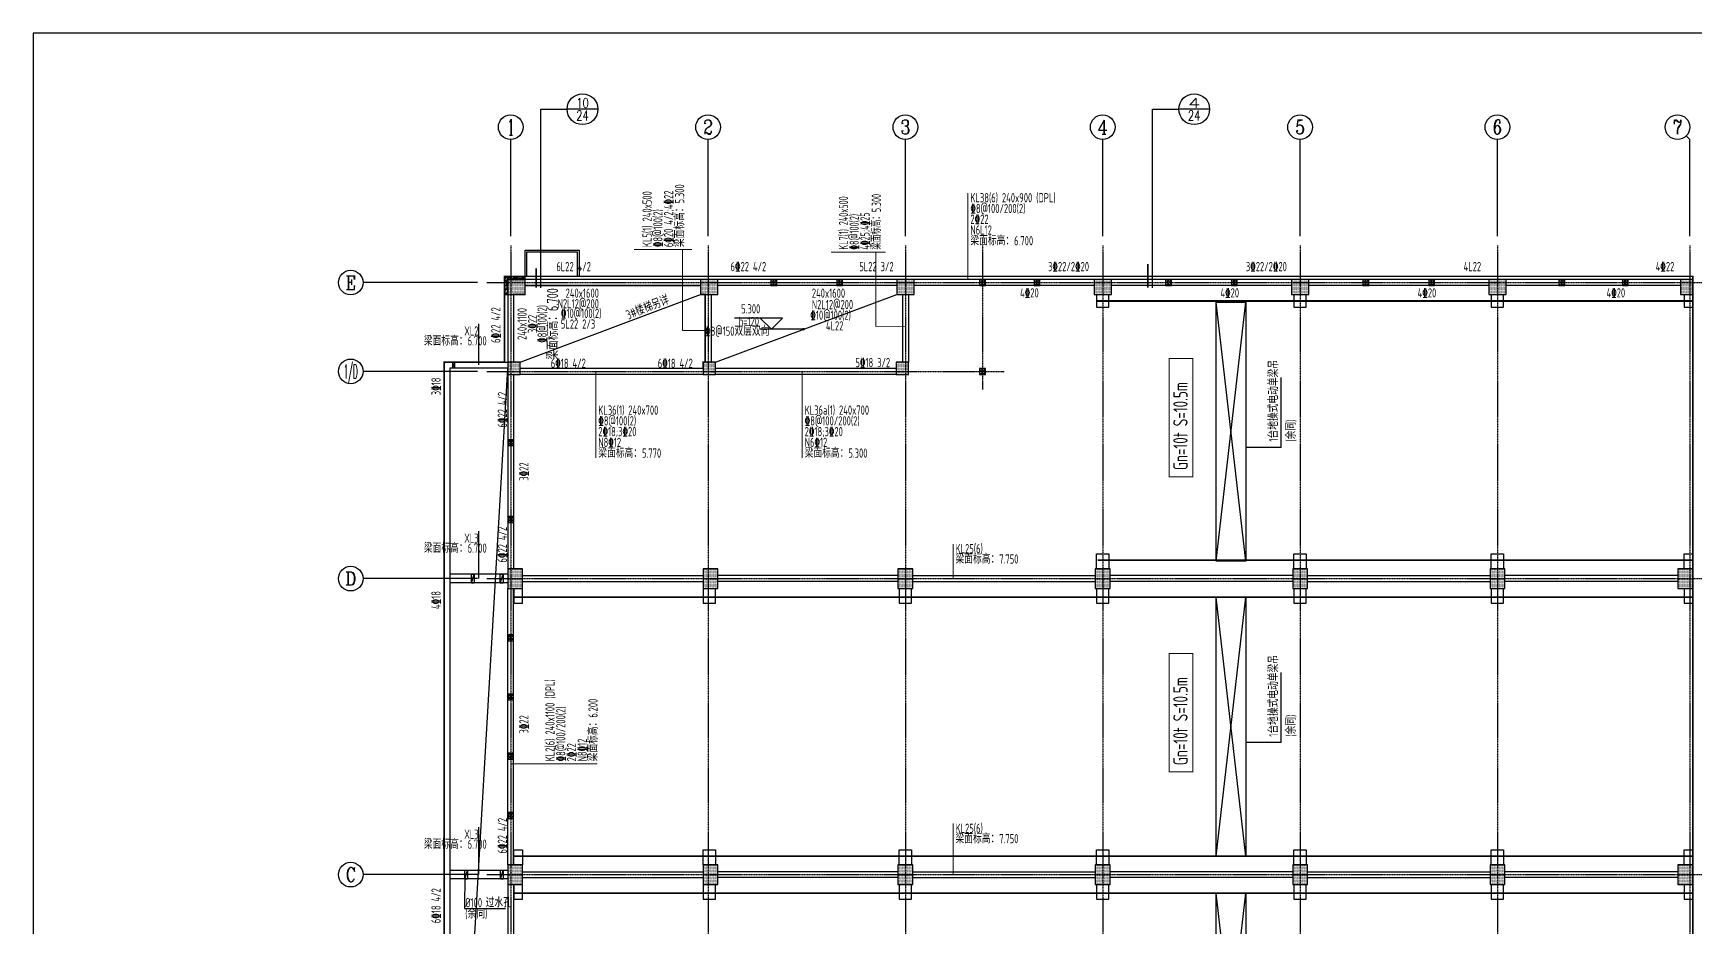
# Model space of a CAD drawing. Extents: x 254514 to 862351, y -189244 to 655075.
# Drawn here: x 254514 to 321870, y 28509 to 64728 of the extents above; entities that cross this region are included whole.
import ezdxf
from ezdxf.enums import TextEntityAlignment as Align

# ---------------------------------------------------------------- set-up
doc = ezdxf.new("R2010")
doc.units = 0
doc.header["$LTSCALE"] = 10
for name, pattern in [('CENTER', [2, 1.25, -0.25, 0.25, -0.25]), ('CENTER2', [1.125, 0.75, -0.125, 0.125, -0.125]), ('DASHED2', [0.375, 0.25, -0.125])]:
    doc.linetypes.add(name, pattern=pattern)
doc.layers.get('0').update_dxf_attribs({"linetype": 'CONTINUOUS'})
for name, color, linetype in [('1-牛腿', 6, 'CONTINUOUS'), ('AXIS_TEXT', 7, 'CONTINUOUS'), ('结-板', 30, 'CONTINUOUS'), ('结-板-标注', 2, 'CONTINUOUS'), ('结-构造柱', 2, 'CONTINUOUS'), ('结-柱', 2, 'CONTINUOUS'), ('结-柱-填充', 1, 'CONTINUOUS'), ('结-标注', 3, 'CONTINUOUS'), ('结-梁', 4, 'DASHED2'), ('结-梁-X编号', 81, 'CONTINUOUS'), ('结-梁-X钢筋', 80, 'CONTINUOUS'), ('结-梁-Y编号', 201, 'CONTINUOUS'), ('结-梁-Y钢筋', 200, 'CONTINUOUS'), ('结-轴网', 10, 'CENTER2'), ('结-轴网-标注', 14, 'CONTINUOUS')]:
    doc.layers.add(name, color=color, linetype=linetype)
doc.layers.add('结-隐线', color=59, linetype='CONTINUOUS', plot=False)
doc.styles.add('_TCH_AXIS', font='COMPLEX', dxfattribs={"bigfont": 'GBCBIG'})
doc.styles.add('_TCH_LABEL', font='COMPLEX', dxfattribs={"bigfont": 'GBCBIG'})
doc.styles.add('BW_Rein', font='tssdeng.shx', dxfattribs={"width": 0.7, "bigfont": 'hztxt-tsz.shx'})
doc.styles.add('COMPLEX', font='COMPLEX')
doc.styles.add('TSSD_Norm', font='Tssdeng.shx', dxfattribs={"bigfont": 'hztxt.shx'})
doc.styles.add('TSSD_Rein', font='tssdeng.shx', dxfattribs={"width": 0.7, "bigfont": 'hztxt.shx'})

# ---------------------------------------------------------------- blocks, each defined once
blk = doc.blocks.new('QZF-HY-CJ-01C')
at = {"layer": '结-柱-填充'}
h = blk.add_hatch(dxfattribs=at)
h.set_pattern_fill('DOTS', color=0, scale=15)
h.set_pattern_definition([(0, (-281940.426, 29198.676), (11.90625, 23.8125), [0, -23.8125])])
h.paths.add_polyline_path([(580, 48120), (-120, 48120), (-120, 47520), (580, 47520)])
h = blk.add_hatch(dxfattribs=at)
h.set_pattern_fill('DOTS', color=0, scale=15)
h.set_pattern_definition([(0, (-274120.426, 29198.676), (11.90625, 23.8125), [0, -23.8125])])
h.paths.add_polyline_path([(8400, 48120), (7700, 48120), (7700, 47520), (8400, 47520)])
h = blk.add_hatch(dxfattribs=at)
h.set_pattern_fill('DOTS', color=0, scale=15)
h.set_pattern_definition([(0, (-266170.426, 29198.676), (11.90625, 23.8125), [0, -23.8125])])
h.paths.add_polyline_path([(16350, 48120), (15650, 48120), (15650, 47520), (16350, 47520)])
h = blk.add_hatch(dxfattribs=at)
h.set_pattern_fill('DOTS', color=0, scale=15)
h.set_pattern_definition([(0, (-258170.426, 29198.676), (11.90625, 23.8125), [0, -23.8125])])
h.paths.add_polyline_path([(24350, 48120), (23650, 48120), (23650, 47520), (24350, 47520)])
h = blk.add_hatch(dxfattribs=at)
h.set_pattern_fill('DOTS', color=0, scale=15)
h.set_pattern_definition([(0, (-250170.426, 29198.676), (11.90625, 23.8125), [0, -23.8125])])
h.paths.add_polyline_path([(32350, 48120), (31650, 48120), (31650, 47520), (32350, 47520)])
h = blk.add_hatch(dxfattribs=at)
h.set_pattern_fill('DOTS', color=0, scale=15)
h.set_pattern_definition([(0, (-242170.426, 29198.676), (11.90625, 23.8125), [0, -23.8125])])
h.paths.add_polyline_path([(40350, 48120), (39650, 48120), (39650, 47520), (40350, 47520)])
h = blk.add_hatch(dxfattribs=at)
h.set_pattern_fill('DOTS', color=0, scale=15)
h.set_pattern_definition([(0, (-234600.426, 29198.676), (11.90625, 23.8125), [0, -23.8125])])
h.paths.add_polyline_path([(47920, 48120), (47420, 48120), (47420, 47520), (47920, 47520)])
h = blk.add_hatch(dxfattribs=at)
h.set_pattern_fill('DOTS', color=0, scale=15)
h.set_pattern_definition([(0, (-282140.426, 25958.676), (11.90625, 23.8125), [0, -23.8125])])
h.paths.add_polyline_path([(380, 44780), (-120, 44780), (-120, 44280), (380, 44280)])
h = blk.add_hatch(dxfattribs=at)
h.set_pattern_fill('DOTS', color=0, scale=15)
h.set_pattern_definition([(0, (-274220.426, 25958.676), (11.90625, 23.8125), [0, -23.8125])])
h.paths.add_polyline_path([(8300, 44780), (7800, 44780), (7800, 44280), (8300, 44280)])
h = blk.add_hatch(dxfattribs=at)
h.set_pattern_fill('DOTS', color=0, scale=15)
h.set_pattern_definition([(0, (-266400.426, 25958.676), (11.90625, 23.8125), [0, -23.8125])])
h.paths.add_polyline_path([(16120, 44780), (15620, 44780), (15620, 44280), (16120, 44280)])
h = blk.add_hatch(dxfattribs=at)
h.set_pattern_fill('DOTS', color=0, scale=15)
h.set_pattern_definition([(0, (-281940.426, 17278.676), (11.90625, 23.8125), [0, -23.8125])])
h.paths.add_polyline_path([(480, 36400), (-120, 36400), (-120, 35600), (480, 35600)])
h = blk.add_hatch(dxfattribs=at)
h.set_pattern_fill('DOTS', color=0, scale=15)
h.set_pattern_definition([(0, (-274020.426, 17278.676), (11.90625, 23.8125), [0, -23.8125])])
h.paths.add_polyline_path([(8400, 36400), (7800, 36400), (7800, 35600), (8400, 35600)])
h = blk.add_hatch(dxfattribs=at)
h.set_pattern_fill('DOTS', color=0, scale=15)
h.set_pattern_definition([(0, (-266120.426, 17278.676), (11.90625, 23.8125), [0, -23.8125])])
h.paths.add_polyline_path([(16300, 36400), (15700, 36400), (15700, 35600), (16300, 35600)])
h = blk.add_hatch(dxfattribs=at)
h.set_pattern_fill('DOTS', color=0, scale=15)
h.set_pattern_definition([(0, (-258120.426, 17278.676), (11.90625, 23.8125), [0, -23.8125])])
h.paths.add_polyline_path([(24300, 36400), (23700, 36400), (23700, 35600), (24300, 35600)])
h = blk.add_hatch(dxfattribs=at)
h.set_pattern_fill('DOTS', color=0, scale=15)
h.set_pattern_definition([(0, (-250120.426, 17278.676), (11.90625, 23.8125), [0, -23.8125])])
h.paths.add_polyline_path([(32300, 36400), (31700, 36400), (31700, 35600), (32300, 35600)])
h = blk.add_hatch(dxfattribs=at)
h.set_pattern_fill('DOTS', color=0, scale=15)
h.set_pattern_definition([(0, (-242120.426, 17278.676), (11.90625, 23.8125), [0, -23.8125])])
h.paths.add_polyline_path([(40300, 36400), (39700, 36400), (39700, 35600), (40300, 35600)])
h = blk.add_hatch(dxfattribs=at)
h.set_pattern_fill('DOTS', color=0, scale=15)
h.set_pattern_definition([(0, (-234500.426, 17278.676), (11.90625, 23.8125), [0, -23.8125])])
h.paths.add_polyline_path([(47920, 36400), (47320, 36400), (47320, 35600), (47920, 35600)])
h = blk.add_hatch(dxfattribs=at)
h.set_pattern_fill('DOTS', color=0, scale=15)
h.set_pattern_definition([(0, (-281940.426, 5278.676), (11.90625, 23.8125), [0, -23.8125])])
h.paths.add_polyline_path([(480, 24400), (-120, 24400), (-120, 23600), (480, 23600)])
h = blk.add_hatch(dxfattribs=at)
h.set_pattern_fill('DOTS', color=0, scale=15)
h.set_pattern_definition([(0, (-274020.426, 5278.676), (11.90625, 23.8125), [0, -23.8125])])
h.paths.add_polyline_path([(8400, 24400), (7800, 24400), (7800, 23600), (8400, 23600)])
h = blk.add_hatch(dxfattribs=at)
h.set_pattern_fill('DOTS', color=0, scale=15)
h.set_pattern_definition([(0, (-266120.426, 5278.676), (11.90625, 23.8125), [0, -23.8125])])
h.paths.add_polyline_path([(16300, 24400), (15700, 24400), (15700, 23600), (16300, 23600)])
h = blk.add_hatch(dxfattribs=at)
h.set_pattern_fill('DOTS', color=0, scale=15)
h.set_pattern_definition([(0, (-258120.426, 5278.676), (11.90625, 23.8125), [0, -23.8125])])
h.paths.add_polyline_path([(24300, 24400), (23700, 24400), (23700, 23600), (24300, 23600)])
h = blk.add_hatch(dxfattribs=at)
h.set_pattern_fill('DOTS', color=0, scale=15)
h.set_pattern_definition([(0, (-250120.426, 5278.676), (11.90625, 23.8125), [0, -23.8125])])
h.paths.add_polyline_path([(32300, 24400), (31700, 24400), (31700, 23600), (32300, 23600)])
h = blk.add_hatch(dxfattribs=at)
h.set_pattern_fill('DOTS', color=0, scale=15)
h.set_pattern_definition([(0, (-242120.426, 5278.676), (11.90625, 23.8125), [0, -23.8125])])
h.paths.add_polyline_path([(40300, 24400), (39700, 24400), (39700, 23600), (40300, 23600)])
h = blk.add_hatch(dxfattribs=at)
h.set_pattern_fill('DOTS', color=0, scale=15)
h.set_pattern_definition([(0, (-234500.426, 5278.676), (11.90625, 23.8125), [0, -23.8125])])
h.paths.add_polyline_path([(47920, 24400), (47320, 24400), (47320, 23600), (47920, 23600)])
at = {"layer": '结-柱', "linetype": 'ByBlock', "lineweight": -2, "ltscale": 0.4, "transparency": 16777216}
for points in [[(580, 48120), (-120, 48120), (-120, 47520), (580, 47520)], [(8400, 48120), (7700, 48120), (7700, 47520), (8400, 47520)], [(16350, 48120), (15650, 48120), (15650, 47520), (16350, 47520)], [(24350, 48120), (23650, 48120), (23650, 47520), (24350, 47520)], [(32350, 48120), (31650, 48120), (31650, 47520), (32350, 47520)], [(40350, 48120), (39650, 48120), (39650, 47520), (40350, 47520)], [(47920, 48120), (47420, 48120), (47420, 47520), (47920, 47520)], [(380, 44780), (-120, 44780), (-120, 44280), (380, 44280)], [(8300, 44780), (7800, 44780), (7800, 44280), (8300, 44280)], [(16120, 44780), (15620, 44780), (15620, 44280), (16120, 44280)], [(480, 36400), (-120, 36400), (-120, 35600), (480, 35600)], [(8400, 36400), (7800, 36400), (7800, 35600), (8400, 35600)], [(16300, 36400), (15700, 36400), (15700, 35600), (16300, 35600)], [(24300, 36400), (23700, 36400), (23700, 35600), (24300, 35600)], [(32300, 36400), (31700, 36400), (31700, 35600), (32300, 35600)], [(40300, 36400), (39700, 36400), (39700, 35600), (40300, 35600)], [(47920, 36400), (47320, 36400), (47320, 35600), (47920, 35600)], [(480, 24400), (-120, 24400), (-120, 23600), (480, 23600)], [(8400, 24400), (7800, 24400), (7800, 23600), (8400, 23600)], [(16300, 24400), (15700, 24400), (15700, 23600), (16300, 23600)], [(24300, 24400), (23700, 24400), (23700, 23600), (24300, 23600)], [(32300, 24400), (31700, 24400), (31700, 23600), (32300, 23600)], [(40300, 24400), (39700, 24400), (39700, 23600), (40300, 23600)], [(47920, 24400), (47320, 24400), (47320, 23600), (47920, 23600)]]:
    blk.add_lwpolyline(points, close=True, dxfattribs=at)
blk = doc.blocks.new('_AXISO')
blk.add_circle((0, 0), 0.5)
at = {"layer": 'AXIS_TEXT', "style": 'COMPLEX', "width": 1.041667}
blk.add_attdef('A', text='', height=0.56, dxfattribs=at).set_placement((-0.25, -0.28), (0.25, -0.28), align=Align.FIT)
blk = doc.blocks.new('QZF-HY-CJ-01A')
at = {"layer": '结-轴网'}
for p, q in [((0, 49500), (0, -1500)), ((8000, 49500), (8000, -1500)), ((16000, 49500), (16000, -1500)), ((19130, 49500), (19130, 43669)), ((24000, 49500), (24000, -1500)), ((32000, 49500), (32000, -1500)), ((40000, 49500), (40000, -1500)), ((47800, 49500), (47800, -1500)), ((-970, 48000), (96500, 48000)), ((-970, 44400), (20000, 44400)), ((-970, 36000), (96500, 36000)), ((-970, 24000), (96500, 24000))]:
    blk.add_line(p, q, dxfattribs=at)
at = {"layer": '结-轴网-标注'}
for p, q in [((47654, 53946), (47800, 53800)), ((0, 49875), (0, 53800)), ((8000, 49875), (8000, 53800)), ((16000, 49875), (16000, 53800)), ((24000, 49875), (24000, 53800)), ((32000, 49875), (32000, 53800)), ((40000, 49875), (40000, 53800)), ((47800, 49875), (47800, 53800)), ((-1345, 48000), (-5984, 48000)), ((-1345, 44400), (-5984, 44400)), ((-1345, 36000), (-5984, 36000)), ((-1345, 24000), (-5984, 24000))]:
    blk.add_line(p, q, dxfattribs=at)
ref = blk.add_blockref('_AXISO', (0, 54300), dxfattribs=dict(at, xscale=1000, yscale=1000, zscale=1000))
ref.add_attrib('A', '1', dxfattribs={"layer": 'AXIS_TEXT', "height": 643, "style": '_TCH_AXIS'}).set_placement((-138, 53978), (138, 53978), align=Align.FIT)
ref = blk.add_blockref('_AXISO', (8000, 54300), dxfattribs=dict(at, xscale=1000, yscale=1000, zscale=1000))
ref.add_attrib('A', '2', dxfattribs={"layer": 'AXIS_TEXT', "height": 582, "style": '_TCH_AXIS'}).set_placement((7806, 54009), (8194, 54009), align=Align.FIT)
ref = blk.add_blockref('_AXISO', (16000, 54300), dxfattribs=dict(at, xscale=1000, yscale=1000, zscale=1000))
ref.add_attrib('A', '3', dxfattribs={"layer": 'AXIS_TEXT', "height": 582, "style": '_TCH_AXIS'}).set_placement((15806, 54009), (16194, 54009), align=Align.FIT)
ref = blk.add_blockref('_AXISO', (24000, 54300), dxfattribs=dict(at, xscale=1000, yscale=1000, zscale=1000))
ref.add_attrib('A', '4', dxfattribs={"layer": 'AXIS_TEXT', "height": 557, "style": '_TCH_AXIS'}).set_placement((23788, 54022), (24212, 54022), align=Align.FIT)
ref = blk.add_blockref('_AXISO', (32000, 54300), dxfattribs=dict(at, xscale=1000, yscale=1000, zscale=1000))
ref.add_attrib('A', '5', dxfattribs={"layer": 'AXIS_TEXT', "height": 582, "style": '_TCH_AXIS'}).set_placement((31806, 54009), (32194, 54009), align=Align.FIT)
ref = blk.add_blockref('_AXISO', (40000, 54300), dxfattribs=dict(at, xscale=1000, yscale=1000, zscale=1000))
ref.add_attrib('A', '6', dxfattribs={"layer": 'AXIS_TEXT', "height": 582, "style": '_TCH_AXIS'}).set_placement((39806, 54009), (40194, 54009), align=Align.FIT)
ref = blk.add_blockref('_AXISO', (47300, 54300), dxfattribs=dict(at, xscale=1000, yscale=1000, zscale=1000))
ref.add_attrib('A', '7', dxfattribs={"layer": 'AXIS_TEXT', "height": 582, "style": '_TCH_AXIS'}).set_placement((47106, 54009), (47494, 54009), align=Align.FIT)
ref = blk.add_blockref('_AXISO', (-6484, 48000), dxfattribs=dict(at, xscale=1000, yscale=1000, zscale=1000))
ref.add_attrib('A', 'E', dxfattribs={"layer": 'AXIS_TEXT', "height": 557, "style": '_TCH_AXIS'}).set_placement((-6696, 47722), (-6272, 47722), align=Align.FIT)
ref = blk.add_blockref('_AXISO', (-6484, 44400), dxfattribs=dict(at, xscale=1000, yscale=1000, zscale=1000))
ref.add_attrib('A', '1/D', dxfattribs={"layer": 'AXIS_TEXT', "height": 565.7, "style": '_TCH_AXIS', "width": 0.388889}).set_placement((-6767, 44117), (-6201, 44117), align=Align.FIT)
ref = blk.add_blockref('_AXISO', (-6484, 36000), dxfattribs=dict(at, xscale=1000, yscale=1000, zscale=1000))
ref.add_attrib('A', 'D', dxfattribs={"layer": 'AXIS_TEXT', "height": 544, "style": '_TCH_AXIS'}).set_placement((-6704, 35728), (-6263, 35728), align=Align.FIT)
ref = blk.add_blockref('_AXISO', (-6484, 24000), dxfattribs=dict(at, xscale=1000, yscale=1000, zscale=1000))
ref.add_attrib('A', 'C', dxfattribs={"layer": 'AXIS_TEXT', "height": 570, "style": '_TCH_AXIS'}).set_placement((-6687, 23715), (-6280, 23715), align=Align.FIT)
blk = doc.blocks.new('qzf-hy-gzz-1c')
at = {"layer": '结-构造柱', "linetype": 'Continuous'}
h = blk.add_hatch(dxfattribs=at)
h.set_pattern_fill('ANSI37', color=256, scale=25)
h.set_pattern_definition([(45, (-267594.67, -7447.33), (-56.1266, 56.1266), []), (135, (-267594.67, -7447.33), (-56.1266, -56.1266), [])])
h.paths.add_polyline_path([(10545, 47880), (10785, 47880), (10785, 48120), (10545, 48120)])
h = blk.add_hatch(dxfattribs=at)
h.set_pattern_fill('ANSI37', color=256, scale=25)
h.set_pattern_definition([(45, (-264924.67, -7447.33), (-56.1266, 56.1266), []), (135, (-264924.67, -7447.33), (-56.1266, -56.1266), [])])
h.paths.add_polyline_path([(13215, 47880), (13455, 47880), (13455, 48120), (13215, 48120)])
h = blk.add_hatch(dxfattribs=at)
h.set_pattern_fill('ANSI37', color=256, scale=25)
h.set_pattern_definition([(45, (-259129.67, -7447.33), (-56.1266, 56.1266), []), (135, (-259129.67, -7447.33), (-56.1266, -56.1266), [])])
h.paths.add_polyline_path([(19010, 47880), (19250, 47880), (19250, 48120), (19010, 48120)])
h = blk.add_hatch(dxfattribs=at)
h.set_pattern_fill('ANSI37', color=256, scale=25)
h.set_pattern_definition([(45, (-256924.67, -7447.33), (-56.1266, 56.1266), []), (135, (-256924.67, -7447.33), (-56.1266, -56.1266), [])])
h.paths.add_polyline_path([(21215, 47880), (21455, 47880), (21455, 48120), (21215, 48120)])
h = blk.add_hatch(dxfattribs=at)
h.set_pattern_fill('ANSI37', color=256, scale=25)
h.set_pattern_definition([(45, (-251594.67, -7447.33), (-56.1266, 56.1266), []), (135, (-251594.67, -7447.33), (-56.1266, -56.1266), [])])
h.paths.add_polyline_path([(26545, 47880), (26785, 47880), (26785, 48120), (26545, 48120)])
h = blk.add_hatch(dxfattribs=at)
h.set_pattern_fill('ANSI37', color=256, scale=25)
h.set_pattern_definition([(45, (-248924.67, -7447.33), (-56.1266, 56.1266), []), (135, (-248924.67, -7447.33), (-56.1266, -56.1266), [])])
h.paths.add_polyline_path([(29215, 47880), (29455, 47880), (29455, 48120), (29215, 48120)])
h = blk.add_hatch(dxfattribs=at)
h.set_pattern_fill('ANSI37', color=256, scale=25)
h.set_pattern_definition([(45, (-243594.67, -7447.33), (-56.1266, 56.1266), []), (135, (-243594.67, -7447.33), (-56.1266, -56.1266), [])])
h.paths.add_polyline_path([(34545, 47880), (34785, 47880), (34785, 48120), (34545, 48120)])
h = blk.add_hatch(dxfattribs=at)
h.set_pattern_fill('ANSI37', color=256, scale=25)
h.set_pattern_definition([(45, (-240924.67, -7447.33), (-56.1266, 56.1266), []), (135, (-240924.67, -7447.33), (-56.1266, -56.1266), [])])
h.paths.add_polyline_path([(37215, 47880), (37455, 47880), (37455, 48120), (37215, 48120)])
h = blk.add_hatch(dxfattribs=at)
h.set_pattern_fill('ANSI37', color=256, scale=25)
h.set_pattern_definition([(45, (-235644.67, -7447.33), (-56.1266, 56.1266), []), (135, (-235644.67, -7447.33), (-56.1266, -56.1266), [])])
h.paths.add_polyline_path([(42495, 47880), (42735, 47880), (42735, 48120), (42495, 48120)])
h = blk.add_hatch(dxfattribs=at)
h.set_pattern_fill('ANSI37', color=256, scale=25)
h.set_pattern_definition([(45, (-233074.67, -7447.33), (-56.1266, 56.1266), []), (135, (-233074.67, -7447.33), (-56.1266, -56.1266), [])])
h.paths.add_polyline_path([(45065, 47880), (45305, 47880), (45305, 48120), (45065, 48120)])
h = blk.add_hatch(dxfattribs=at)
h.set_pattern_fill('ANSI37', color=256, scale=25)
h.set_pattern_definition([(45, (-259129.67, -11047.33), (-56.1266, 56.1266), []), (135, (-259129.67, -11047.33), (-56.1266, -56.1266), [])])
h.paths.add_polyline_path([(19010, 44280), (19250, 44280), (19250, 44520), (19010, 44520)])
h = blk.add_hatch(dxfattribs=at)
h.set_pattern_fill('ANSI37', color=256, scale=25)
h.set_pattern_definition([(45, (-278179.67, -13927.33), (-56.1266, 56.1266), []), (135, (-278179.67, -13927.33), (-56.1266, -56.1266), [])])
h.paths.add_polyline_path([(-120, 41390), (120, 41390), (120, 41630), (-120, 41630)])
h = blk.add_hatch(dxfattribs=at)
h.set_pattern_fill('ANSI37', color=256, scale=25)
h.set_pattern_definition([(45, (-278179.67, -17037.33), (-56.1266, 56.1266), []), (135, (-278179.67, -17037.33), (-56.1266, -56.1266), [])])
h.paths.add_polyline_path([(-120, 38280), (120, 38280), (120, 38520), (-120, 38520)])
h = blk.add_hatch(dxfattribs=at)
h.set_pattern_fill('ANSI37', color=256, scale=25)
h.set_pattern_definition([(45, (-278179.67, -21837.33), (-56.1266, 56.1266), []), (135, (-278179.67, -21837.33), (-56.1266, -56.1266), [])])
h.paths.add_polyline_path([(-120, 33480), (120, 33480), (120, 33720), (-120, 33720)])
h = blk.add_hatch(dxfattribs=at)
h.set_pattern_fill('ANSI37', color=256, scale=25)
h.set_pattern_definition([(45, (-278179.67, -24237.33), (-56.1266, 56.1266), []), (135, (-278179.67, -24237.33), (-56.1266, -56.1266), [])])
h.paths.add_polyline_path([(-120, 31080), (120, 31080), (120, 31320), (-120, 31320)])
h = blk.add_hatch(dxfattribs=at)
h.set_pattern_fill('ANSI37', color=256, scale=25)
h.set_pattern_definition([(45, (-278179.67, -26637.33), (-56.1266, 56.1266), []), (135, (-278179.67, -26637.33), (-56.1266, -56.1266), [])])
h.paths.add_polyline_path([(-120, 28680), (120, 28680), (120, 28920), (-120, 28920)])
h = blk.add_hatch(dxfattribs=at)
h.set_pattern_fill('ANSI37', color=256, scale=25)
h.set_pattern_definition([(45, (-278179.67, -29037.33), (-56.1266, 56.1266), []), (135, (-278179.67, -29037.33), (-56.1266, -56.1266), [])])
h.paths.add_polyline_path([(-120, 26280), (120, 26280), (120, 26520), (-120, 26520)])
for points in [[(10545, 47880), (10785, 47880), (10785, 48120), (10545, 48120)], [(13215, 47880), (13455, 47880), (13455, 48120), (13215, 48120)], [(19010, 47880), (19250, 47880), (19250, 48120), (19010, 48120)], [(21215, 47880), (21455, 47880), (21455, 48120), (21215, 48120)], [(26545, 47880), (26785, 47880), (26785, 48120), (26545, 48120)], [(29215, 47880), (29455, 47880), (29455, 48120), (29215, 48120)], [(34545, 47880), (34785, 47880), (34785, 48120), (34545, 48120)], [(37215, 47880), (37455, 47880), (37455, 48120), (37215, 48120)], [(42495, 47880), (42735, 47880), (42735, 48120), (42495, 48120)], [(45065, 47880), (45305, 47880), (45305, 48120), (45065, 48120)], [(19010, 44280), (19250, 44280), (19250, 44520), (19010, 44520)], [(-120, 41390), (120, 41390), (120, 41630), (-120, 41630)], [(-120, 38280), (120, 38280), (120, 38520), (-120, 38520)], [(-120, 33480), (120, 33480), (120, 33720), (-120, 33720)], [(-120, 31080), (120, 31080), (120, 31320), (-120, 31320)], [(-120, 28680), (120, 28680), (120, 28920), (-120, 28920)], [(-120, 26280), (120, 26280), (120, 26520), (-120, 26520)]]:
    blk.add_lwpolyline(points, close=True, dxfattribs=at)

msp = doc.modelspace()

# ---------------------------------------------------------------- hatches: boundary and pattern name
at = {"layer": '结-柱-填充'}
h = msp.add_hatch(dxfattribs=at)
h.set_pattern_fill('ARMORED', color=256, scale=25)
h.set_pattern_definition([(50, (196160.3, -230000), (179.315046, -15.688034), [18.75, -206.25]), (355, (196160.3, -230000), (-34.68783, 188.04803), [15, -165]), (100.4514, (196175.24, -230001.3), (144.62735, 172.35989), [15.93505, -175.28553]), (46.1842, (196160.3, -229950), (266.81026, -41.37975), [28.125, -309.375]), (96.6356, (196182.53, -229953.45), (233.66568, 243.52947), [23.90257, -262.92825]), (351.1842, (196160.3, -229950), (233.66549, 243.52965), [22.5, -247.5]), (21, (196185.3, -229962.5), (149.22676, -100.65472), [18.75, -206.25]), (326, (196185.3, -229962.5), (60.82883, 181.28751), [15, -165]), (71.4514, (196197.73, -229970.89), (210.05566, 80.63262), [15.93505, -175.28553]), (37.5, (196160.295, -230000), (3.039964, 83.223463), [0, -163, 0, -167.5, 0, -165.625]), (7.5, (196160.295, -230000), (65.767384, 98.602928), [0, -95.5, 0, -159.25, 0, -63.125]), (327.5, (196104.545, -230000), (133.455609, -5.638718), [0, -62.5, 0, -195, 0, -258.75]), (317.5, (196079.54, -230000), (145.796542, 25.026246), [0, -81.25, 0, -129.5, 0, -183.75]), (45, (196160.3, -230000), (-88.38835, 88.38835), [])])
h.paths.add_polyline_path([(274450, 54741), (274450, 54871), (273620, 54871), (273620, 54141), (273750, 54141), (273750, 54741)])

# ---------------------------------------------------------------- linework, layer by layer
at = {"layer": '1-牛腿'}
for p, q in [((297620, 54141), (297620, 53621)), ((298120, 53621), (298120, 54141)), ((305620, 54141), (305620, 53621)), ((306120, 53621), (306120, 54141)), ((313620, 54141), (313620, 53621)), ((314120, 53621), (314120, 54141)), ((321440, 54141), (321440, 53621)), ((321790, 53621), (321790, 54141)), ((297620, 53621), (298120, 53621)), ((305620, 53621), (306120, 53621)), ((313620, 53621), (314120, 53621)), ((321440, 53621), (321790, 53621)), ((297620, 43021), (297620, 43621)), ((297620, 43621), (298120, 43621)), ((298120, 43621), (298120, 43021)), ((305620, 43021), (305620, 43621)), ((305620, 43621), (306120, 43621)), ((306120, 43621), (306120, 43021)), ((313620, 43021), (313620, 43621)), ((313620, 43621), (314120, 43621)), ((314120, 43621), (314120, 43021)), ((321440, 43021), (321440, 43621)), ((321440, 43621), (321790, 43621)), ((321790, 43621), (321790, 43021)), ((274000, 42221), (274000, 41621)), ((274350, 41621), (274350, 42221)), ((281670, 42221), (281670, 41621)), ((282170, 41621), (282170, 42221)), ((289620, 42221), (289620, 41621)), ((290120, 41621), (290120, 42221)), ((297620, 42221), (297620, 41621)), ((298120, 41621), (298120, 42221)), ((305620, 42221), (305620, 41621)), ((306120, 41621), (306120, 42221)), ((313620, 42221), (313620, 41621)), ((314120, 41621), (314120, 42221)), ((321440, 42221), (321440, 41621)), ((321790, 41621), (321790, 42221)), ((274000, 41621), (274350, 41621)), ((281670, 41621), (282170, 41621)), ((289620, 41621), (290120, 41621)), ((297620, 41621), (298120, 41621)), ((305620, 41621), (306120, 41621)), ((313620, 41621), (314120, 41621)), ((321440, 41621), (321790, 41621)), ((274000, 31021), (274000, 31621)), ((274000, 31621), (274350, 31621)), ((274350, 31621), (274350, 31021)), ((281670, 31021), (281670, 31621)), ((281670, 31621), (282170, 31621)), ((282170, 31621), (282170, 31021)), ((289620, 31021), (289620, 31621)), ((289620, 31621), (290120, 31621)), ((290120, 31621), (290120, 31021)), ((297620, 31021), (297620, 31621)), ((297620, 31621), (298120, 31621)), ((298120, 31621), (298120, 31021)), ((305620, 31021), (305620, 31621)), ((305620, 31621), (306120, 31621)), ((306120, 31621), (306120, 31021)), ((313620, 31021), (313620, 31621)), ((313620, 31621), (314120, 31621)), ((314120, 31621), (314120, 31021)), ((321440, 31021), (321440, 31621)), ((321440, 31621), (321790, 31621)), ((321790, 31621), (321790, 31021)), ((274000, 30221), (274000, 29621)), ((274350, 29621), (274350, 30221)), ((281670, 30221), (281670, 29621)), ((282170, 29621), (282170, 30221)), ((289620, 30221), (289620, 29621)), ((290120, 29621), (290120, 30221)), ((297620, 30221), (297620, 29621)), ((298120, 29621), (298120, 30221)), ((305620, 30221), (305620, 29621)), ((306120, 29621), (306120, 30221)), ((313620, 30221), (313620, 29621)), ((314120, 29621), (314120, 30221)), ((321440, 30221), (321440, 29621)), ((321790, 29621), (321790, 30221)), ((274000, 29621), (274350, 29621)), ((281670, 29621), (282170, 29621)), ((289620, 29621), (290120, 29621)), ((297620, 29621), (298120, 29621)), ((305620, 29621), (306120, 29621)), ((313620, 29621), (314120, 29621)), ((321440, 29621), (321790, 29621))]:
    msp.add_line(p, q, dxfattribs=at)
at = {"layer": '1-牛腿', "linetype": 'CENTER', "const_width": 75}
for points in [[(321790, 53871), (297620, 53871)], [(321790, 43371), (297670, 43371)], [(321790, 41871), (274000, 41871)], [(321790, 31371), (274000, 31371)], [(321790, 29871), (274000, 29871)]]:
    msp.add_lwpolyline(points, dxfattribs=at)
at = {"layer": '结-板'}
for points in [[(274450, 54871), (274450, 55941), (276650, 55941), (276650, 54871)], [(274530, 54871), (274530, 55861), (276570, 55861), (276570, 54871)]]:
    msp.add_lwpolyline(points, dxfattribs=at)
at = {"layer": '结-板', "const_width": 60}
msp.add_lwpolyline([(297990, 6371), (321790, 6371), (321790, 54871), (273620, 54871), (273620, 51401), (271170, 51401), (271170, 10501), (273620, 10501), (273620, 6371), (289750, 6371), (289750, 4821), (297990, 4821)], close=True, dxfattribs=at)
at = {"layer": '结-板', "color": 5, "const_width": 60}
msp.add_lwpolyline([(281670, 51141), (281670, 51401), (281750, 51401), (281750, 54141), (281570, 54141), (281570, 54501), (274450, 54501), (274450, 54141), (273990, 54141), (273990, 51401), (274250, 51401), (274250, 51141)], close=True, dxfattribs=at)
at = {"layer": '结-板-标注'}
for p, q in [((271510, 51401), (271510, 51161)), ((271510, 51401), (271585, 51161)), ((271585, 51401), (271585, 51161)), ((272283, 42443), (272393, 42800)), ((273449, 42443), (273558, 42800)), ((272004, 30622), (271991, 29251)), ((272004, 30443), (272113, 30800)), ((273454, 30443), (273563, 30800)), ((271991, 29251), (273662, 29251))]:
    msp.add_line(p, q, dxfattribs=at)
for points in [[(272283, 42800), (272393, 42800), (272393, 42443), (272283, 42443)], [(273449, 42800), (273558, 42800), (273558, 42443), (273449, 42443)], [(272004, 30800), (272113, 30800), (272113, 30443), (272004, 30443)], [(273454, 30800), (273563, 30800), (273563, 30443), (273454, 30443)]]:
    msp.add_lwpolyline(points, close=True, dxfattribs=at)
at = {"layer": '结-板-标注', "const_width": 30}
msp.add_lwpolyline([(272004, 30597, 1), (272003, 30647, 1)], format="xyb", close=True, dxfattribs=at)
at = {"layer": '结-柱'}
msp.add_lwpolyline([(274450, 54741), (274450, 54871), (273620, 54871), (273620, 54141), (273750, 54141), (273750, 54741)], close=True, dxfattribs=at)
at = {"layer": '结-标注'}
for p, q in [((275092, 61648), (276157, 61648)), ((275092, 54410), (275092, 61648)), ((277407, 61648), (276157, 61648)), ((299888, 61648), (300954, 61648)), ((299888, 54410), (299888, 61648)), ((302204, 61648), (300954, 61648)), ((274250, 51401), (281570, 54141)), ((282170, 51401), (289520, 54141)), ((302466, 43331), (303673, 53831)), ((303673, 43331), (302466, 53831)), ((283988, 53183), (282938, 53183)), ((284438, 52733), (283988, 53183)), ((284888, 53183), (283988, 53183)), ((285742, 52733), (283988, 52733)), ((284438, 52733), (284888, 53183)), ((271410, 10741), (273750, 51141)), ((305109, 47933), (305109, 50775)), ((305109, 47933), (303673, 47933)), ((302466, 31371), (303673, 41871)), ((303673, 31371), (302466, 41871)), ((305109, 35973), (305109, 38815)), ((305109, 35973), (303673, 35973)), ((302466, 19371), (303673, 29871)), ((303673, 19371), (302466, 29871))]:
    msp.add_line(p, q, dxfattribs=at)
at = {"layer": '结-标注', "const_width": 62.5}
for points in [[(299700, 54410), (299700, 55370)], [(274904, 54410), (274904, 55197)]]:
    msp.add_lwpolyline(points, dxfattribs=at)
at = {"layer": '结-标注'}
for points in [[(303673, 43331), (302466, 43331), (302466, 53831), (303673, 53831)], [(303673, 31371), (302466, 31371), (302466, 41871), (303673, 41871)], [(303673, 19371), (302466, 19371), (302466, 29871), (303673, 29871)]]:
    msp.add_lwpolyline(points, close=True, dxfattribs=at)
at = {"layer": '结-标注', "const_width": 49.8}
msp.add_lwpolyline([(285717, 52733, 1), (285767, 52733, 1)], format="xyb", close=True, dxfattribs=at)
at = {"layer": '结-标注', "const_width": 41.5}
for points in [[(300557, 46749), (300557, 51545), (301521, 51545), (301521, 46749)], [(300557, 34789), (300557, 39585), (301521, 39585), (301521, 34789)]]:
    msp.add_lwpolyline(points, close=True, dxfattribs=at)
at = {"layer": '结-标注'}
for centre in [(276782, 61648), (301579, 61648)]:
    msp.add_circle(centre, 625, dxfattribs=at)
at = {"layer": '结-梁', "linetype": 'ByBlock'}
for p, q in [((281570, 54741), (274450, 54741)), ((289520, 54741), (282270, 54741)), ((297520, 54741), (290220, 54741)), ((305520, 54741), (298220, 54741)), ((313520, 54741), (306220, 54741)), ((321290, 54741), (314220, 54741)), ((273750, 54141), (273750, 51141)), ((273990, 54141), (273990, 51401)), ((281570, 54501), (274450, 54501)), ((281750, 54141), (281750, 51401)), ((281990, 54141), (281990, 51401)), ((289520, 54501), (282270, 54501)), ((289750, 54141), (289750, 51401)), ((289990, 54141), (289990, 51401)), ((297520, 54501), (290220, 54501)), ((305520, 54501), (298220, 54501)), ((313520, 54501), (306220, 54501)), ((321290, 54501), (314220, 54501)), ((271170, 10501), (271170, 51401)), ((271170, 51401), (273750, 51401)), ((271410, 10741), (271410, 51161)), ((271410, 51161), (273750, 51161)), ((273750, 50901), (273750, 43021)), ((273990, 50901), (273990, 43021)), ((281670, 51141), (274250, 51141)), ((281670, 50901), (274250, 50901)), ((289490, 51141), (282170, 51141)), ((289490, 50901), (282170, 50901)), ((273750, 42796), (271410, 42796)), ((273750, 42446), (271410, 42446)), ((274350, 42741), (281670, 42741)), ((274350, 42501), (281670, 42501)), ((289570, 42741), (282270, 42741)), ((289570, 42501), (282270, 42501)), ((290170, 42741), (297570, 42741)), ((290170, 42501), (297570, 42501)), ((305570, 42741), (298170, 42741)), ((305570, 42501), (298170, 42501)), ((306170, 42741), (313570, 42741)), ((306170, 42501), (313570, 42501)), ((321190, 42741), (314170, 42741)), ((321190, 42501), (314170, 42501)), ((273750, 31021), (273750, 42221)), ((273990, 31021), (273990, 42221)), ((273750, 30796), (271410, 30796)), ((273750, 30446), (271410, 30446)), ((274350, 30741), (281670, 30741)), ((274350, 30501), (281670, 30501)), ((289570, 30741), (282270, 30741)), ((289570, 30501), (282270, 30501)), ((290170, 30741), (297570, 30741)), ((290170, 30501), (297570, 30501)), ((305570, 30741), (298170, 30741)), ((305570, 30501), (298170, 30501)), ((306170, 30741), (313570, 30741)), ((306170, 30501), (313570, 30501)), ((321190, 30741), (314170, 30741)), ((321190, 30501), (314170, 30501)), ((273750, 30221), (273750, 19021)), ((273990, 30221), (273990, 19021))]:
    msp.add_line(p, q, dxfattribs=at)
at = {"layer": '结-梁'}
msp.add_line((271170, 51401), (273750, 51401), dxfattribs=at)
at = {"layer": '结-梁-X编号', "lineweight": 18}
for p, q in [((292405, 54746), (292405, 58246)), ((277322, 51021), (277322, 47521)), ((285688, 51021), (285688, 47521)), ((291802, 42621), (291802, 44021)), ((291802, 30621), (291802, 32688))]:
    msp.add_line(p, q, dxfattribs=at)
at = {"layer": '结-梁-X编号'}
for p, q in [((272580, 51281), (272580, 52944)), ((272580, 42621), (272580, 44544)), ((272580, 30621), (272580, 32544))]:
    msp.add_line(p, q, dxfattribs=at)
at = {"layer": '结-梁-Y编号', "lineweight": 18}
for p, q in [((281207, 55957), (278880, 55957)), ((280837, 55957), (280837, 52681)), ((289068, 55855), (286867, 55855)), ((288672, 55855), (288672, 52838)), ((280837, 52681), (281870, 52681)), ((288672, 52838), (289870, 52851)), ((277370, 35113), (273870, 35113))]:
    msp.add_line(p, q, dxfattribs=at)
at = {"layer": '结-隐线'}
msp.add_lwpolyline([(254514, -7022), (399076, -7022), (399076, 64728), (254514, 64728)], close=True, dxfattribs=at)

# ---------------------------------------------------------------- block references
at = {"layer": '结-构造柱'}
msp.add_blockref('qzf-hy-gzz-1c', (273870, 6621), dxfattribs=at)
at = {"layer": '结-柱'}
msp.add_blockref('QZF-HY-CJ-01C', (273870, 6621), dxfattribs=at)
at = {"layer": '结-轴网'}
msp.add_blockref('QZF-HY-CJ-01A', (273870, 6621), dxfattribs=at)

# ---------------------------------------------------------------- texts
at = {"layer": '结-板-标注', "style": 'TSSD_Rein', "width": 0.7}
for s, p in [('%%c100', (272027, 29298)), ('过水孔', (272856, 29298)), ('(余同)', (272027, 28852))]:
    msp.add_text(s, height=375, dxfattribs=at).set_placement(p)
at = {"layer": '结-标注', "style": '_TCH_LABEL'}
for s, height, width, p, p2 in [('10', 402.5, 0.905172, (276531, 61698), (277034, 61698)), ('4', 402, 1.640625, (301327, 61698), (301830, 61698)), ('24', 402.5, 0.729167, (276531, 61195), (277034, 61195)), ('24', 402.5, 0.729167, (301327, 61195), (301830, 61195))]:
    msp.add_text(s, height=height, dxfattribs=dict(at, width=width)).set_placement(p, p2, align=Align.FIT)
at = {"layer": '结-标注', "width": 0.7}
for s, height, rotation, style, p in [('3#楼梯另详', 375, 21.11066, 'BW_Rein', (278640, 53118)), ('Gn=10t S=10.5m ', 581, 90, 'TSSD_Norm', (301311, 47018)), ('1台地操式电动单梁吊', 375, 90, 'TSSD_Rein', (304979, 48172)), ('(余同)', 375, 90, 'TSSD_Rein', (305691, 48172)), ('Gn=10t S=10.5m ', 581, 90, 'TSSD_Norm', (301311, 35058)), ('1台地操式电动单梁吊', 375, 90, 'TSSD_Rein', (304979, 36212)), ('(余同)', 375, 90, 'TSSD_Rein', (305691, 36212))]:
    msp.add_text(s, height=height, rotation=rotation, dxfattribs=dict(at, style=style)).set_placement(p)
at = {"layer": '结-标注', "style": 'TSSD_Rein', "width": 0.7}
for s, p in [('h=120', (283937, 52746)), ('5.300', (283988, 53258)), ('%%1328@150双层双向', (284358, 52352))]:
    msp.add_text(s, height=375, dxfattribs=at).set_placement(p, align=Align.BOTTOM_RIGHT)
at = {"layer": '结-梁-X编号', "color": 6, "style": 'BW_Rein', "width": 0.7}
for s, p in [('KL38(6) 240x900 (DPL)', (292505, 57873)), ('XL2', (271988, 52472)), ('KL36(1) 240x700', (277421, 49264)), ('KL36a(1) 240x700', (285787, 49264)), ('XL3', (271988, 44072)), ('KL25(6)', (291902, 43648)), ('梁面标高：7.750', (291902, 43228)), ('XL3', (271988, 32072)), ('KL25(6)', (291902, 32314)), ('梁面标高：7.750', (291902, 31893))]:
    msp.add_text(s, height=375, dxfattribs=at).set_placement(p)
at = {"layer": '结-梁-X编号', "style": 'BW_Rein', "width": 0.7}
for s, p in [('2%%13222', (292505, 57001)), ('%%1328@100/200(2)', (292505, 57437)), ('N6L12', (292505, 56566)), ('梁面标高：6.700', (292505, 56130)), ('梁面标高：6.700', (270351, 52070)), ('%%1328@100(2)', (277421, 48829)), ('%%1328@100/200(2)', (285787, 48829)), ('2%%13218;3%%13220', (277421, 48393)), ('2%%13218;3%%13220', (285787, 48393)), ('梁面标高：5.770', (277421, 47521)), ('N8%%13212', (277421, 47957)), ('梁面标高：5.300', (285787, 47521)), ('N6%%13212', (285787, 47957)), ('梁面标高：6.700', (270351, 43670)), ('梁面标高：6.700', (270351, 31670))]:
    msp.add_text(s, height=375, dxfattribs=at).set_placement(p)
at = {"layer": '结-梁-X钢筋', "style": 'BW_Rein', "width": 0.7}
for s, p in [('6L22 4/2', (277122, 55082)), ('6%%13222 4/2', (284229, 55082)), ('5L22 3/2', (289393, 55082)), ('3%%13222/2%%13220', (297315, 55082)), ('3%%13222/2%%13220', (305335, 55082)), ('4L22', (313211, 55082)), ('4%%13222', (321042, 55082)), ('4%%13220', (295275, 54017)), ('4%%13220', (303396, 54017)), ('4%%13220', (311392, 54017)), ('4%%13220', (319050, 54017)), ('6%%13218 4/2', (276915, 51162)), ('6%%13218 4/2', (281251, 51162))]:
    msp.add_text(s, height=375, dxfattribs=at).set_placement(p, align=Align.RIGHT)
for s, p in [('N2L12@200', (275772, 53576)), ('240x1600', (276096, 54005)), ('240x1600', (286078, 54005)), ('N2L12@200', (286078, 53543)), ('%%13210@100(2)', (275904, 53184)), ('%%13210@100(2)', (286017, 53113)), ('5L22 2/3', (275904, 52752)), ('4L22', (286649, 52681)), ('5%%13218 3/2', (287844, 51191))]:
    msp.add_text(s, height=375, dxfattribs=at).set_placement(p)
at = {"layer": '结-梁-Y编号', "color": 6, "style": 'BW_Rein'}
for s, width, p in [('KL5(1) 240x500', 0.7, (279586, 56057)), ('KL7(1) 240x500', 0.6, (287547, 55955)), ('KL2(6) 240x1100 (DPL)', 0.7, (275650, 35212))]:
    msp.add_text(s, height=375, rotation=90, dxfattribs=dict(at, width=width)).set_placement(p)
at = {"layer": '结-梁-Y编号', "style": 'BW_Rein'}
for s, width, p in [('6%%13220 4/2;4%%13222', 0.7, (280458, 56057)), ('梁面标高：5.300', 0.7, (280906, 56057)), ('%%1328@100(2)', 0.7, (280022, 56057)), ('4%%13225;4%%13225', 0.6, (288419, 55955)), ('梁面标高：5.300', 0.6, (288878, 55955)), ('%%1328@100(2)', 0.6, (287983, 55955)), ('%%1328@100/200(2)', 0.7, (276086, 35212)), ('梁面标高：6.200', 0.7, (277393, 35212)), ('2%%13222', 0.7, (276522, 35212)), ('N8%%13212', 0.7, (276957, 35212))]:
    msp.add_text(s, height=375, rotation=90, dxfattribs=dict(at, width=width)).set_placement(p)
at = {"layer": '结-梁-Y钢筋', "style": 'BW_Rein', "width": 0.7}
for s, height, p in [('梁面标高：6.700', 450, (275792, 52944)), ('6%%13222 4/2', 375, (273451, 52897)), ('240x1100', 375, (274517, 52944)), ('3%%13222', 375, (274940, 52944)), ('%%1328@100(2)', 375, (275332, 52944)), ('3%%13218', 375, (271029, 50412)), ('6%%13222 4/2', 375, (273719, 49469)), ('3%%13222', 375, (274590, 46961)), ('6%%13222 4/2', 375, (273719, 43997)), ('4%%13218', 375, (271029, 41752)), ('3%%13222', 375, (274590, 36712)), ('6%%13222 4/2', 375, (273719, 32201)), ('6%%13218 4/2', 375, (271029, 29362))]:
    msp.add_text(s, height=height, rotation=90, dxfattribs=at).set_placement(p, align=Align.CENTER)

doc.saveas('drawing.dxf')
